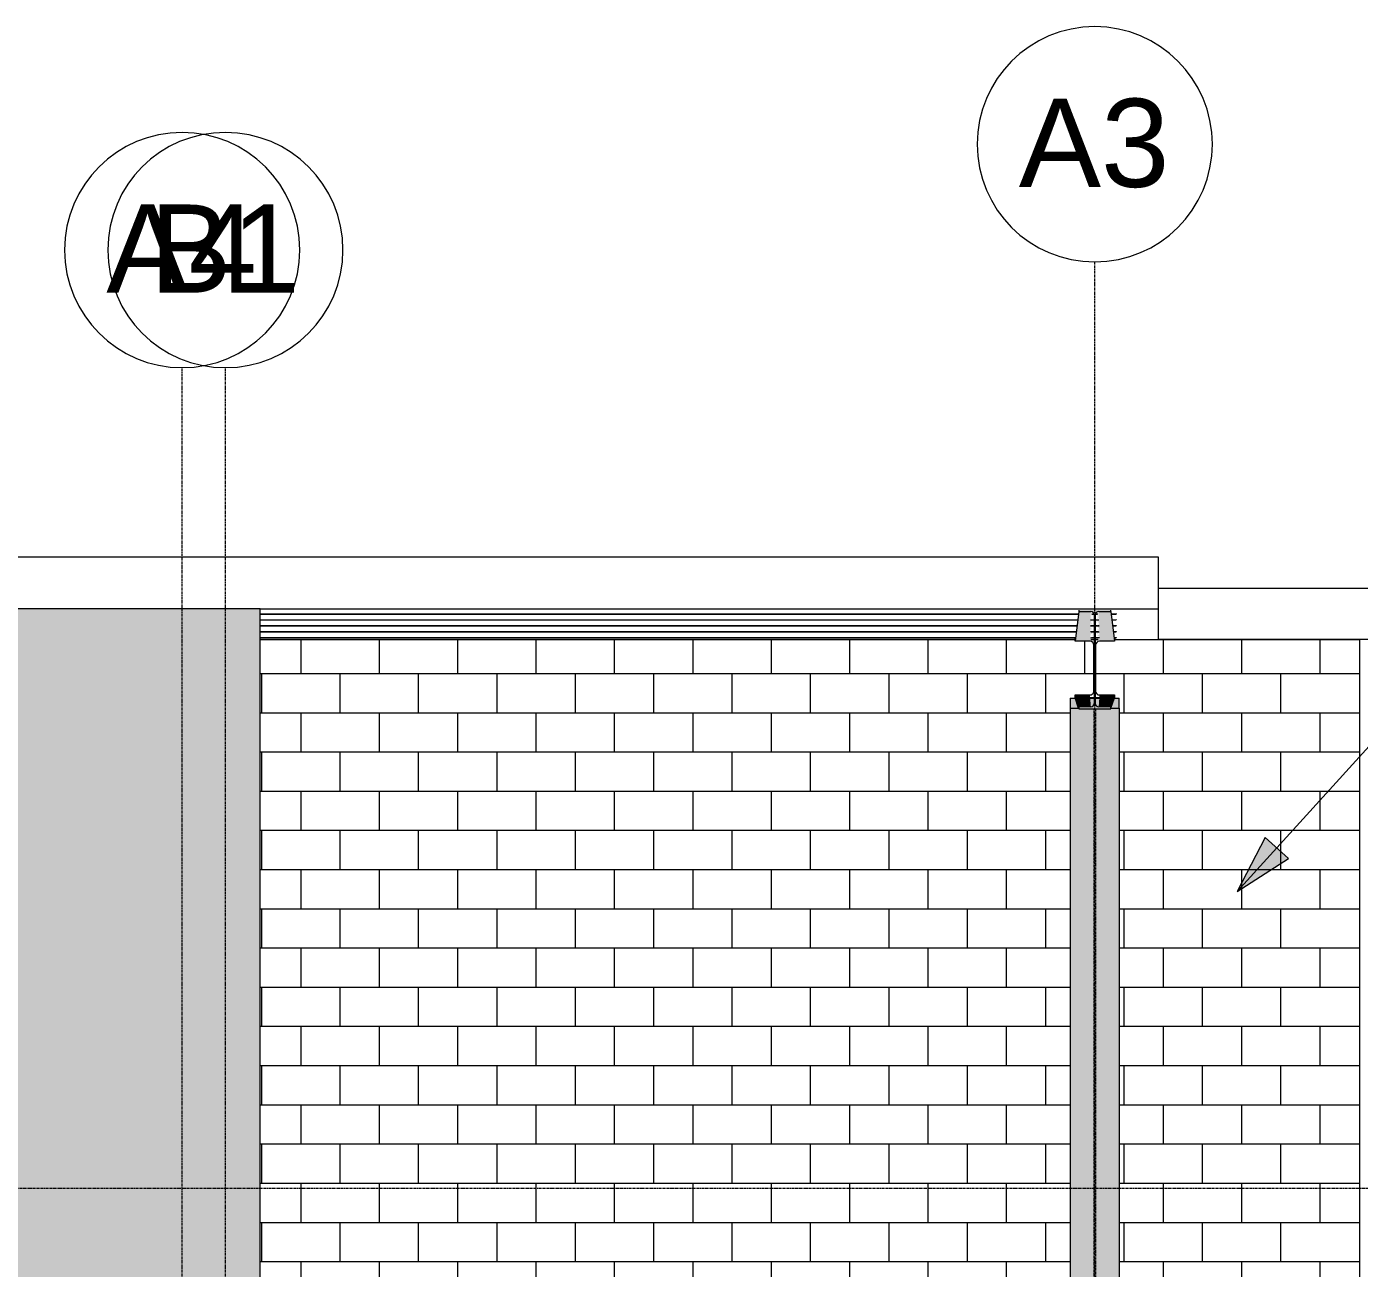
# Model space of a CAD drawing. Header units: inches. Extents: x -4221 to 4009, y -195 to 396.
# Drawn here: x 2753.2 to 3025.2, y 94.6 to 348 of the extents above; entities that cross this region are included whole.
import ezdxf

# ---------------------------------------------------------------- set-up
doc = ezdxf.new("R2010")
doc.units = ezdxf.units.IN
doc.header["$MEASUREMENT"] = 0
doc.linetypes.add('Grid Line 1_2_', pattern=[0.875, 0.5, -0.125, 0.125, -0.125])
doc.linetypes.add('Hidden 1_8_', pattern=[0.1875, 0.125, -0.0625])
for name, color, linetype, lineweight in [('A-FLOR-LEVL-1', 51, 'Grid Line 1_2_', 9), ('A-ROOF', 132, 'Continuous', 13), ('A-WALL', 113, 'Continuous', 13), ('A-WALL-PATT-4', 111, 'Continuous', 9), ('G-ANNO-TEXT', 231, 'Continuous', 9), ('S-BEAM', 12, 'Continuous', 13), ('S-BEAM-3', 12, 'Continuous', 9), ('S-COLS', 52, 'Continuous', 13), ('S-COLS-4', 52, 'Hidden 1_8_', 9), ('S-COLS-5', 52, 'Continuous', 9), ('S-FNDN', 32, 'Continuous', 13), ('S-GRID-1', 1, 'Grid Line 1_2_', 9), ('S-GRID-IDEN', 1, 'Continuous', 9)]:
    doc.layers.add(name, color=color, linetype=linetype, lineweight=lineweight)
doc.styles.add('Arial', font='arial.ttf', dxfattribs={"height": 18})

# ---------------------------------------------------------------- blocks, each defined once
blk = doc.blocks.new('Z-Girder - Z-Girder-1383074-BUILDING ELEVATION - NORTH')
at = {"layer": 'S-BEAM-3'}
h = blk.add_hatch(color=256, dxfattribs=at)
h.paths.add_polyline_path([(3210.79, 228.19), (3211.83, 228.22), (3211.83, 228.23), (3210.79, 228.2)], flags=0)
h.paths.add_polyline_path([(3207.21, 228.19), (3207.29, 228.22), (3207.25, 228.23), (3207.13, 228.19), (3207.15, 228.19)], flags=0)
h.paths.add_polyline_path([(3204.11, 228.19), (3204.11, 228.23), (3037.08, 228.2), (3037.08, 228.19), (3203.43, 228.19)], flags=0)
h.paths.add_polyline_path([(3208.03, 228.19), (3208.25, 228.23), (3207.85, 228.22), (3207.87, 228.19)], flags=0)
h.paths.add_polyline_path([(3206.98, 228.19), (3206.99, 228.23), (3206.96, 228.23), (3206.97, 228.2)], flags=0)
h.paths.add_polyline_path([(3207.69, 228.19), (3207.72, 228.22), (3207.69, 228.23), (3207.61, 228.2), (3207.61, 228.19), (3207.66, 228.19)], flags=0)
h.paths.add_polyline_path([(3207.72, 228.19), (3207.83, 228.22), (3207.73, 228.2)], flags=0)
h = blk.add_hatch(color=256, dxfattribs=at)
h.paths.add_polyline_path([(3206.97, 228.14), (3206.65, 228.18), (3206.96, 228.14)], flags=0)
h.paths.add_polyline_path([(3037.2, 228.14), (3204.11, 228.14), (3204.11, 228.19), (3037.08, 228.19), (3037.08, 228.14)], flags=0)
h.paths.add_polyline_path([(3211.48, 228.14), (3211.83, 228.14), (3211.83, 228.19), (3210.79, 228.19), (3210.8, 228.14)], flags=0)
h.paths.add_polyline_path([(3207.59, 228.14), (3207.75, 228.15), (3207.7, 228.15), (3207.69, 228.19), (3207.59, 228.15), (3207.59, 228.14)], flags=0)
h.paths.add_polyline_path([(3207.32, 228.14), (3207.3, 228.19), (3207.16, 228.15), (3207.21, 228.14), (3207.31, 228.14)], flags=0)
h.paths.add_polyline_path([(3207.83, 228.14), (3208.07, 228.18), (3208.02, 228.19), (3207.78, 228.15), (3207.77, 228.14)], flags=0)
h.paths.add_polyline_path([(3207.06, 228.14), (3207.06, 228.18), (3206.98, 228.19), (3207.05, 228.14)], flags=0)
h.paths.add_polyline_path([(3207.13, 228.14), (3207.13, 228.15), (3207.12, 228.14)], flags=0)
for p, q in [((3037.08, 228.19), (3204.15, 228.19)), ((3037.08, 228.14), (3204.14, 228.14)), ((3206.82, 228.14), (3206.97, 228.14)), ((3206.98, 228.19), (3207.04, 228.19)), ((3207.05, 228.14), (3207.14, 228.14)), ((3207.14, 228.19), (3207.3, 228.19)), ((3207.17, 228.14), (3207.32, 228.14)), ((3207.59, 228.14), (3207.74, 228.14)), ((3207.61, 228.19), (3207.71, 228.19)), ((3207.77, 228.14), (3207.93, 228.14)), ((3207.82, 228.19), (3208.07, 228.19)), ((3210.76, 228.19), (3211.83, 228.19)), ((3210.76, 228.14), (3211.83, 228.14)), ((3211.83, 228.24), (3211.83, 228.19)), ((3211.83, 228.19), (3211.83, 228.14))]:
    blk.add_line(p, q, dxfattribs=at)
blk = doc.blocks.new('Z-Girder - Z-Girder-V14-BUILDING ELEVATION - NORTH')
at = {"layer": 'S-BEAM-3'}
h = blk.add_hatch(color=256, dxfattribs=at)
h.paths.add_polyline_path([(3037.08, 226.93), (3203.94, 226.93), (3203.95, 226.98), (3037.08, 226.98)], flags=0)
h.paths.add_polyline_path([(3211.48, 226.93), (3211.83, 226.93), (3211.83, 226.98), (3210.96, 226.98), (3210.96, 226.93)], flags=0)
h.paths.add_polyline_path([(3208.3, 226.93), (3208.3, 226.98), (3207.58, 226.98), (3207.62, 226.93), (3208.25, 226.93)], flags=0)
h.paths.add_polyline_path([(3207.33, 226.93), (3207.29, 226.98), (3207.05, 226.94), (3207.07, 226.93), (3207.29, 226.93)], flags=0)
h.paths.add_polyline_path([(3206.65, 226.93), (3206.99, 226.93), (3206.9, 226.98), (3206.61, 226.98), (3206.61, 226.93)], flags=0)
h = blk.add_hatch(color=256, dxfattribs=at)
h.paths.add_polyline_path([(3203.95, 226.98), (3203.95, 227.02), (3203.43, 226.98)], flags=0)
h.paths.add_polyline_path([(3207.33, 226.98), (3207.32, 227.02), (3207.32, 226.98)], flags=0)
for p, q in [((3037.08, 226.98), (3203.95, 226.98)), ((3037.08, 226.93), (3203.94, 226.93)), ((3206.61, 226.98), (3206.93, 226.98)), ((3206.61, 226.93), (3206.99, 226.93)), ((3207, 226.98), (3207.34, 226.98)), ((3207.05, 226.93), (3207.34, 226.93)), ((3207.57, 226.98), (3207.9, 226.98)), ((3207.57, 226.93), (3208.3, 226.93)), ((3208, 226.98), (3208.3, 226.98)), ((3210.96, 226.98), (3211.83, 226.98)), ((3210.96, 226.93), (3211.83, 226.93)), ((3211.83, 227.01), (3211.83, 226.98)), ((3211.83, 226.98), (3211.83, 226.93))]:
    blk.add_line(p, q, dxfattribs=at)
blk = doc.blocks.new('Z-Girder - Z-Girder-V15-BUILDING ELEVATION - NORTH')
at = {"layer": 'S-BEAM-3'}
h = blk.add_hatch(color=256, dxfattribs=at)
h.paths.add_polyline_path([(3037.08, 225.72), (3203.78, 225.72), (3203.79, 225.77), (3037.08, 225.77)], flags=0)
h.paths.add_polyline_path([(3211.48, 225.72), (3211.83, 225.72), (3211.83, 225.77), (3211.12, 225.77), (3211.12, 225.72)], flags=0)
h.paths.add_polyline_path([(3208.33, 225.72), (3208.33, 225.77), (3208.01, 225.76), (3208.01, 225.72), (3208.25, 225.72)], flags=0)
h.paths.add_polyline_path([(3207.62, 225.72), (3207.82, 225.74), (3207.82, 225.77), (3207.59, 225.77), (3207.59, 225.72)], flags=0)
h.paths.add_polyline_path([(3207.9, 225.72), (3207.89, 225.77), (3207.83, 225.72)], flags=0)
h.paths.add_polyline_path([(3207.32, 225.72), (3207.29, 225.77), (3207.05, 225.77), (3207.15, 225.72), (3207.29, 225.72)], flags=0)
h.paths.add_polyline_path([(3207.08, 225.72), (3207.02, 225.77), (3206.57, 225.77), (3206.58, 225.72), (3207.05, 225.72)], flags=0)
h = blk.add_hatch(color=256, dxfattribs=at)
h.paths.add_polyline_path([(3207.02, 225.79), (3207.05, 225.77), (3207.02, 225.8)], flags=0)
h.paths.add_polyline_path([(3207.04, 225.77), (3206.99, 225.81), (3207.02, 225.77)], flags=0)
h.paths.add_polyline_path([(3203.79, 225.77), (3203.79, 225.81), (3203.43, 225.77)], flags=0)
h.paths.add_polyline_path([(3208.33, 225.77), (3208.33, 225.8), (3208.25, 225.77)], flags=0)
for p, q in [((3037.08, 225.77), (3203.79, 225.77)), ((3206.57, 225.77), (3207.04, 225.77)), ((3207.05, 225.77), (3207.34, 225.77)), ((3207.57, 225.77), (3207.84, 225.77)), ((3207.89, 225.77), (3207.95, 225.77)), ((3207.98, 225.77), (3208.02, 225.77)), ((3208.05, 225.77), (3208.33, 225.77)), ((3211.12, 225.77), (3211.83, 225.77)), ((3211.83, 225.8), (3211.83, 225.77)), ((3211.83, 225.77), (3211.83, 225.72)), ((3037.08, 225.72), (3203.78, 225.72)), ((3206.57, 225.72), (3207.05, 225.72)), ((3207.11, 225.72), (3207.34, 225.72)), ((3207.57, 225.72), (3207.8, 225.72)), ((3207.83, 225.72), (3207.9, 225.72)), ((3207.95, 225.72), (3208.33, 225.72)), ((3211.12, 225.72), (3211.83, 225.72))]:
    blk.add_line(p, q, dxfattribs=at)
blk = doc.blocks.new('Z-Girder - Z-Girder-V16-BUILDING ELEVATION - NORTH')
at = {"layer": 'S-BEAM-3'}
h = blk.add_hatch(color=256, dxfattribs=at)
h.paths.add_polyline_path([(3178.3, 224.51), (3203.62, 224.51), (3203.63, 224.56), (3037.08, 224.56), (3037.08, 224.51), (3173.08, 224.51)], flags=0)
h.paths.add_polyline_path([(3211.48, 224.51), (3211.83, 224.51), (3211.83, 224.56), (3211.28, 224.56), (3211.29, 224.51)], flags=0)
h.paths.add_polyline_path([(3207.62, 224.51), (3208.17, 224.51), (3208.17, 224.56), (3207.6, 224.56), (3207.6, 224.51)], flags=0)
h.paths.add_polyline_path([(3207.31, 224.51), (3207.29, 224.56), (3206.7, 224.52), (3206.72, 224.51), (3207.29, 224.51)], flags=0)
blk.add_hatch(color=256, dxfattribs=at).paths.add_polyline_path([(3203.63, 224.56), (3203.63, 224.6), (3203.43, 224.56)], flags=0)
for p, q in [((3037.08, 224.56), (3203.63, 224.56)), ((3037.08, 224.51), (3203.62, 224.51)), ((3206.55, 224.56), (3207.34, 224.56)), ((3206.71, 224.51), (3207.34, 224.51)), ((3207.57, 224.56), (3208.2, 224.56)), ((3207.57, 224.51), (3208.08, 224.51)), ((3208.17, 224.51), (3208.37, 224.51)), ((3211.28, 224.56), (3211.83, 224.56)), ((3211.29, 224.51), (3211.83, 224.51)), ((3211.83, 224.59), (3211.83, 224.56)), ((3211.83, 224.56), (3211.83, 224.51))]:
    blk.add_line(p, q, dxfattribs=at)
blk = doc.blocks.new('Z-Girder - Z-Girder-V17-BUILDING ELEVATION - NORTH')
at = {"layer": 'S-BEAM-3'}
h = blk.add_hatch(color=256, dxfattribs=at)
h.paths.add_polyline_path([(3037.08, 223.3), (3203.46, 223.3), (3203.43, 223.35), (3037.08, 223.35)], flags=0)
h.paths.add_polyline_path([(3211.48, 223.3), (3211.83, 223.3), (3211.83, 223.35), (3211.44, 223.35), (3211.45, 223.3)], flags=0)
h.paths.add_polyline_path([(3207.62, 223.3), (3208.19, 223.33), (3208.19, 223.35), (3207.61, 223.35), (3207.61, 223.3)], flags=0)
h.paths.add_polyline_path([(3207.3, 223.3), (3207.29, 223.35), (3206.56, 223.31), (3206.71, 223.3), (3207.29, 223.3)], flags=0)
h.paths.add_polyline_path([(3208.4, 223.33), (3208.4, 223.35), (3208.28, 223.35)], flags=0)
blk.add_hatch(color=256, dxfattribs=at).paths.add_polyline_path([(3203.46, 223.35), (3203.43, 223.39), (3203.43, 223.35)], flags=0)
for p, q in [((3037.08, 223.35), (3203.46, 223.35)), ((3037.08, 223.3), (3203.46, 223.3)), ((3206.6, 223.3), (3207.29, 223.3)), ((3206.79, 223.35), (3207.29, 223.35)), ((3207.62, 223.35), (3208.23, 223.35)), ((3207.62, 223.3), (3208.17, 223.3)), ((3208.28, 223.35), (3208.4, 223.35)), ((3211.44, 223.35), (3211.83, 223.35)), ((3211.45, 223.3), (3211.83, 223.3)), ((3211.83, 223.38), (3211.83, 223.35)), ((3211.83, 223.35), (3211.83, 223.3))]:
    blk.add_line(p, q, dxfattribs=at)
blk = doc.blocks.new('W-Wide Flange-Column - W10X49-1366688-BUILDING ELEVATION - NORTH')
at = {"layer": 'S-COLS-4'}
for p, q in [((3207.3, 42), (3207.3, 208.82)), ((3207.61, 208.82), (3207.61, 42))]:
    blk.add_line(p, q, dxfattribs=at)
blk = doc.blocks.new('W-Wide Flange-Column - W10X49-1366581-BUILDING ELEVATION - NORTH')
at = {"layer": 'S-COLS-4'}
for p, q in [((3207.3, 210.94), (3207.3, 209.66)), ((3207.61, 209.66), (3207.61, 210.94))]:
    blk.add_line(p, q, dxfattribs=at)
blk = doc.blocks.new('Grid - Grid Head - Circle-50561-BUILDING ELEVATION - NORTH')
at = {"layer": 'S-GRID-IDEN'}
for start, end in [(0, 180), (180, 360)]:
    blk.add_arc((2877.2, 324), 24, start, end, dxfattribs=at)

msp = doc.modelspace()

# ---------------------------------------------------------------- hatches: boundary and pattern name
at = {"layer": 'A-WALL-PATT-4'}
h = msp.add_hatch(dxfattribs=at)
h.set_pattern_fill('FP_18', color=256, style=0, pattern_type=2)
h.set_pattern_definition([(90, (2806.369, 0), (-16, 1e-15), [16, 0, 0, 0]), (90, (2800.369, 0), (-16, 1e-15), [16, 0, 0, 0]), (90, (2801.369, 0), (-16, 1e-15), [2.143, -13.857]), (90, (2795.369, 0), (-16, 1e-15), [16, 0, 0, 0]), (90, (2801.369, 3.214), (-16, 1e-15), [2.143, -13.857]), (90, (2801.369, 6.429), (-16, 1e-15), [2.143, -13.857]), (90, (2801.369, 9.643), (-16, 1e-15), [2.143, -13.857]), (90, (2801.369, 12.857), (-16, 1e-15), [2.143, -13.857]), (90, (2805.369, 0), (-16, 1e-15), [2.143, -13.857]), (90, (2805.369, 3.214), (-16, 1e-15), [2.143, -13.857]), (90, (2805.369, 6.429), (-16, 1e-15), [2.143, -13.857]), (90, (2805.369, 9.643), (-16, 1e-15), [2.143, -13.857]), (90, (2805.369, 12.857), (-16, 1e-15), [2.143, -13.857])])
h.paths.add_polyline_path([(1349.18, 0), (1607.37, 0), (1607.37, 84), (1647.37, 84), (1647.37, 0), (2753.18, 0), (2753.21, 15), (2753.93, 15), (2753.93, 15.19), (2789.18, 41.63), (2789.21, 42), (2789.74, 42.04), (2789.93, 42.16), (2789.93, 42), (2800.81, 42), (2800.81, 229.22), (1349.18, 229.22), (1349.18, 70.16)], flags=0)
h.paths.add_polyline_path([(2754.68, 0), (2766.35, 0), (2789.18, 17.12), (2789.18, 39.75), (2754.68, 13.88), (2754.68, 2.59)], flags=0)
h.paths.add_polyline_path([(2768.85, 0), (2789.18, 0), (2789.18, 15.25), (2770.73, 1.41)], flags=0)
h.paths.add_polyline_path([(2790.68, 0), (2800.81, 0), (2800.81, 16), (2790.68, 16), (2790.68, 6.16)], flags=0)
h.paths.add_polyline_path([(2790.76, 17.5), (2800.81, 17.5), (2800.81, 40.5), (2790.68, 40.5), (2790.68, 17.5)], flags=0)
h = msp.add_hatch(dxfattribs=at)
h.set_pattern_fill('FP_21', color=256, style=0, pattern_type=2)
h.set_pattern_definition([(0, (3025.181, 0), (0, 8), []), (90, (3025.181, 0), (-8, 8), [8, -8])])
h.paths.add_polyline_path([(2800.81, 0), (2825.43, 0), (2825.43, 16), (2800.81, 16), (2800.81, 6.16)], flags=0)
h.paths.add_polyline_path([(2897.93, 0), (2897.93, 16), (2863.18, 16), (2863.18, 0), (2884.55, 0)], flags=0)
h.paths.add_polyline_path([(2899.43, 0), (2934.18, 0), (2934.18, 16), (2899.43, 16), (2899.43, 6.16)], flags=0)
h.paths.add_polyline_path([(3025.18, 0), (3025.14, 13.28), (2976.93, 39.98), (2976.95, 17.18), (3007.97, 0), (3020.42, 0)], flags=0)
h.paths.add_polyline_path([(3004.88, 0), (2976.93, 15.48), (2976.93, 0), (2989.07, 0)], flags=0)
h.paths.add_polyline_path([(2826.93, 0), (2861.68, 0), (2861.68, 16), (2826.93, 16), (2826.93, 6.16)], flags=0)
h.paths.add_polyline_path([(2935.68, 0), (2966.18, 0), (2966.18, 16), (2935.68, 16), (2935.68, 6.16)], flags=0)
h.paths.add_polyline_path([(2971.8, 222.78), (2971.79, 222.71), (2971.65, 222.66), (2971.65, 222.71), (2971.8, 222.77)], flags=0)
h.paths.add_polyline_path([(2971.64, 222.8), (2971.59, 222.8), (2971.64, 222.8)], flags=0)
h.paths.add_polyline_path([(3025.18, 14.97), (3025.18, 222.86), (2975.21, 222.86), (2975.21, 222.57), (2972.15, 222.59), (2972.15, 222.61), (2971.98, 222.62), (2972.14, 222.66), (2971.96, 222.72), (2971.98, 222.77), (2972.14, 222.77), (2972.14, 222.85), (2971.9, 222.82), (2971.81, 222.83), (2971.64, 222.75), (2971.65, 222.8), (2971.79, 222.86), (2971.34, 222.86), (2971.35, 221.77), (2971.35, 210.94), (2972.1, 210.94), (2972.15, 211.62), (2975.21, 211.62), (2975.21, 210.94), (2976.18, 210.94), (2976.18, 42.11), (2976.38, 42), (2976.93, 41.99), (2976.95, 41.68), (3009.97, 23.39)], flags=0)
h.paths.add_polyline_path([(2899.43, 17.5), (2934.18, 17.5), (2934.18, 40.5), (2899.43, 40.5), (2899.43, 38.16)], flags=0)
h.paths.add_polyline_path([(2897.93, 17.5), (2897.93, 40.5), (2863.18, 40.5), (2863.18, 17.5), (2884.55, 17.5)], flags=0)
h.paths.add_polyline_path([(2800.93, 17.5), (2825.43, 17.5), (2825.43, 40.5), (2800.81, 40.5), (2800.81, 40.39), (2802.04, 40.35), (2802.17, 40.28), (2802.27, 40.1), (2802.27, 39.9), (2802.1, 39.68), (2801.89, 39.61), (2801.39, 39.64), (2801.3, 39.61), (2800.81, 39.61), (2800.81, 17.5)], flags=0)
h.paths.add_polyline_path([(2826.93, 17.5), (2861.68, 17.5), (2861.68, 40.5), (2826.93, 40.5), (2826.93, 22.16)], flags=0)
h.paths.add_polyline_path([(2935.68, 17.5), (2966.18, 17.5), (2966.18, 40.5), (2935.68, 40.5), (2935.68, 22.16)], flags=0)
h.paths.add_polyline_path([(2801.48, 39.68), (2801.44, 39.72), (2801.47, 39.68)], flags=0)
h.paths.add_polyline_path([(2970.69, 222.75), (2970.7, 222.8), (2970.75, 222.68)], flags=0)
h.paths.add_polyline_path([(2800.81, 42), (2966.18, 42), (2966.18, 210.94), (2967.19, 210.94), (2967.16, 211.04), (2967.16, 211.62), (2970.21, 211.62), (2970.26, 210.94), (2971.04, 210.94), (2971.01, 214.15), (2971.01, 222.86), (2970.57, 222.85), (2970.58, 222.8), (2970.38, 222.86), (2970.43, 222.83), (2970.46, 222.78), (2970.42, 222.76), (2970.45, 222.66), (2970.38, 222.64), (2970.38, 222.6), (2970.38, 222.54), (2970.21, 222.57), (2967.16, 222.57), (2967.12, 222.86), (2800.81, 222.86), (2800.81, 42.16)], flags=0)
h.paths.add_polyline_path([(2971.51, 222.3), (2971.59, 222.43), (2971.59, 222.39)], flags=0)
h.paths.add_polyline_path([(2970.7, 222.45), (2970.69, 222.4), (2970.69, 222.45)], flags=0)
h.paths.add_polyline_path([(2971.75, 222.46), (2971.9, 222.54), (2971.9, 222.52), (2971.79, 222.48)], flags=0)
h.paths.add_polyline_path([(2971.59, 222.51), (2971.66, 222.6), (2971.62, 222.52)], flags=0)
h.paths.add_polyline_path([(2971.94, 222.54), (2972, 222.59), (2971.98, 222.54)], flags=0)
h.paths.add_polyline_path([(2971.79, 222.68), (2971.82, 222.74), (2971.82, 222.69), (2971.8, 222.68)], flags=0)
at = {"layer": 'G-ANNO-TEXT'}
msp.add_hatch(color=256, dxfattribs=at).paths.add_polyline_path([(3000.26, 171.5), (3010.71, 178.23), (3005.94, 182.55)], flags=0)
at = {"layer": 'S-BEAM'}
for points in [[(2970.21, 222.57), (2970.38, 228.65), (2967.94, 228.65), (2967.16, 222.57), (2968.16, 222.57)], [(2974.43, 208.82), (2974.43, 209.2), (2971.8, 209.22), (2971.64, 209.29), (2971.5, 209.4), (2971.39, 209.54), (2971.32, 209.7), (2971.3, 210.15), (2971.32, 228.15), (2971.39, 228.31), (2971.5, 228.45), (2971.64, 228.56), (2971.8, 228.63), (2971.98, 228.65), (2974.43, 228.65), (2974.43, 228.96), (2967.94, 228.96), (2967.94, 228.65), (2970.56, 228.63), (2970.78, 228.52), (2970.87, 228.45), (2970.97, 228.31), (2971.04, 228.15), (2971.07, 227.97), (2971.04, 209.7), (2970.97, 209.54), (2970.87, 209.4), (2970.72, 209.29), (2970.56, 209.22), (2970.38, 209.2), (2967.94, 209.2), (2967.94, 208.82), (2973.39, 208.82)], [(2975.21, 222.57), (2974.43, 228.65), (2971.98, 228.63), (2972.15, 222.57), (2973.39, 222.57)], [(2975.21, 222.57), (2975.17, 223.39), (2974.43, 228.65), (2975.18, 222.8)], [(2967.16, 222.57), (2967.83, 228.14), (2967.16, 223.08)], [(2971.3, 209.88), (2971.35, 214.15), (2971.31, 226.15), (2971.3, 224.15), (2971.3, 210.15)], [(2971.07, 209.88), (2971.03, 224.15), (2971.01, 221.77), (2971.01, 212.38), (2971.06, 210.15)], [(2967.94, 208.82), (2967.94, 209.2), (2967.16, 211.62), (2967.17, 211.01), (2967.89, 208.96), (2967.94, 208.96), (2967.94, 208.82)], [(2970.38, 209.2), (2970.21, 211.62), (2967.16, 211.62), (2967.94, 209.2), (2968.16, 209.2)], [(2974.43, 209.2), (2975.21, 211.62), (2972.15, 211.62), (2971.98, 209.2), (2973.39, 209.2)], [(2974.43, 208.82), (2974.43, 208.82), (2974.43, 208.96), (2974.47, 208.96), (2975.21, 211.04), (2975.19, 211.58), (2974.43, 209.2)]]:
    msp.add_hatch(color=256, dxfattribs=at).paths.add_polyline_path(points, flags=0)
h = msp.add_hatch(color=256, dxfattribs=at)
h.paths.add_polyline_path([(2970.7, 222.45), (2970.63, 222.45), (2970.78, 222.34)], flags=0)
h.paths.add_polyline_path([(2970.85, 222.32), (2970.77, 222.45), (2970.7, 222.45), (2970.78, 222.39)], flags=0)
h.paths.add_polyline_path([(2970.7, 222.45), (2970.66, 222.52), (2970.52, 222.58), (2970.7, 222.45)], flags=0)
h.paths.add_polyline_path([(2970.21, 222.61), (2970.38, 222.64), (2970.22, 222.66)], flags=0)
h.paths.add_polyline_path([(2970.42, 222.54), (2970.38, 222.6), (2970.21, 222.6), (2970.21, 222.57), (2970.38, 222.54)], flags=0)
h.paths.add_polyline_path([(2970.46, 222.86), (2970.38, 222.92), (2970.22, 222.92), (2970.22, 222.9), (2970.4, 222.87)], flags=0)
h.paths.add_polyline_path([(2970.69, 222.75), (2970.56, 222.85), (2970.47, 222.86), (2970.67, 222.76)], flags=0)
h.paths.add_polyline_path([(2970.85, 222.57), (2970.8, 222.68), (2970.84, 222.58)], flags=0)
h.paths.add_polyline_path([(2970.22, 222.66), (2970.47, 222.7), (2970.46, 222.78), (2970.46, 222.8), (2970.38, 222.85), (2970.22, 222.9), (2970.22, 222.66)], flags=0)
h.paths.add_polyline_path([(2970.84, 222.68), (2970.78, 222.79), (2970.78, 222.74)], flags=0)
h.paths.add_polyline_path([(2970.23, 223.04), (2970.38, 223.06), (2970.23, 223.09)], flags=0)
h.paths.add_polyline_path([(2970.47, 222.94), (2970.38, 223), (2970.23, 223.04), (2970.22, 222.95), (2970.38, 222.95)], flags=0)
h.paths.add_polyline_path([(2970.69, 222.87), (2970.59, 223), (2970.49, 222.99), (2970.47, 222.94)], flags=0)
h.paths.add_polyline_path([(2970.41, 223.09), (2970.23, 223.14), (2970.23, 223.09), (2970.38, 223.09)], flags=0)
h.paths.add_polyline_path([(2970.59, 223), (2970.56, 223.06), (2970.47, 223.03), (2970.58, 223.01)], flags=0)
h.paths.add_polyline_path([(2970.47, 223.15), (2970.39, 223.2), (2970.23, 223.18), (2970.43, 223.15)], flags=0)
h.paths.add_polyline_path([(2970.56, 223.16), (2970.47, 223.15), (2970.58, 223.14)], flags=0)
h.paths.add_polyline_path([(2970.75, 223.04), (2970.75, 223.09), (2970.38, 223.29), (2970.23, 223.33), (2970.23, 223.23), (2970.43, 223.22), (2970.71, 223.07)], flags=0)
h.paths.add_polyline_path([(2970.72, 223.17), (2970.68, 223.25), (2970.57, 223.29)], flags=0)
h.paths.add_polyline_path([(2970.78, 223.07), (2970.72, 223.17), (2970.72, 223.12), (2970.78, 223.08)], flags=0)
h.paths.add_polyline_path([(2970.44, 223.31), (2970.4, 223.36), (2970.4, 223.32)], flags=0)
h.paths.add_polyline_path([(2970.56, 223.32), (2970.24, 223.47), (2970.24, 223.37), (2970.41, 223.36)], flags=0)
h.paths.add_polyline_path([(2970.25, 223.85), (2970.25, 223.8), (2970.38, 223.82)], flags=0)
h.paths.add_polyline_path([(2970.39, 223.91), (2970.25, 223.85), (2970.25, 223.85), (2970.46, 223.86), (2970.42, 223.89)], flags=0)
h.paths.add_polyline_path([(2970.58, 223.86), (2970.42, 223.93), (2970.44, 223.9), (2970.51, 223.88)], flags=0)
h.paths.add_polyline_path([(2970.66, 223.77), (2970.58, 223.86), (2970.47, 223.85), (2970.66, 223.78)], flags=0)
h.paths.add_polyline_path([(2970.79, 223.65), (2970.66, 223.77), (2970.61, 223.76), (2970.78, 223.66)], flags=0)
h.paths.add_polyline_path([(2970.77, 223.61), (2970.66, 223.64), (2970.78, 223.6)], flags=0)
h.paths.add_polyline_path([(2970.92, 223.41), (2970.92, 223.46), (2970.78, 223.61)], flags=0)
h.paths.add_polyline_path([(2970.43, 223.52), (2970.39, 223.58), (2970.24, 223.56), (2970.24, 223.52), (2970.38, 223.52)], flags=0)
h.paths.add_polyline_path([(2970.43, 223.52), (2970.55, 223.52), (2970.54, 223.53)], flags=0)
h.paths.add_polyline_path([(2970.84, 223.65), (2970.74, 223.78), (2970.66, 223.77), (2970.78, 223.69)], flags=0)
h.paths.add_polyline_path([(2970.43, 223.68), (2970.4, 223.73), (2970.25, 223.71), (2970.4, 223.68)], flags=0)
h.paths.add_polyline_path([(2970.43, 223.8), (2970.43, 223.76), (2970.46, 223.79), (2970.43, 223.8)], flags=0)
h.paths.add_polyline_path([(2970.65, 223.7), (2970.55, 223.77), (2970.61, 223.72)], flags=0)
h.paths.add_polyline_path([(2970.63, 223.88), (2970.25, 224.04), (2970.25, 223.95), (2970.55, 223.91), (2970.57, 223.9)], flags=0)
h.paths.add_polyline_path([(2970.75, 223.9), (2970.69, 223.98), (2970.55, 224.02)], flags=0)
h.paths.add_polyline_path([(2970.95, 223.95), (2970.92, 224.05), (2970.81, 224.14)], flags=0)
h.paths.add_polyline_path([(2970.42, 224.38), (2970.43, 224.44), (2970.27, 224.47), (2970.26, 224.42)], flags=0)
h.paths.add_polyline_path([(2970.82, 224.08), (2970.78, 224.15), (2970.33, 224.38), (2970.26, 224.37), (2970.26, 224.18), (2970.51, 224.15), (2970.62, 224.15), (2970.63, 224.18), (2970.81, 224.08)], flags=0)
h.paths.add_polyline_path([(2970.91, 224.24), (2970.87, 224.33), (2970.78, 224.41)], flags=0)
h.paths.add_polyline_path([(2970.7, 224.24), (2970.58, 224.32), (2970.58, 224.28)], flags=0)
h.paths.add_polyline_path([(2970.74, 224.31), (2970.74, 224.37), (2970.58, 224.43)], flags=0)
h.paths.add_polyline_path([(2970.27, 224.47), (2970.44, 224.47), (2970.43, 224.52), (2970.27, 224.52), (2970.27, 224.52)], flags=0)
h.paths.add_polyline_path([(2970.81, 224.6), (2970.78, 224.67), (2970.78, 224.63)], flags=0)
h.paths.add_polyline_path([(2970.44, 224.61), (2970.45, 224.65), (2970.27, 224.71), (2970.27, 224.61), (2970.38, 224.61)], flags=0)
h.paths.add_polyline_path([(2970.62, 224.91), (2970.44, 225.05), (2970.28, 225.04), (2970.28, 224.94), (2970.5, 224.94)], flags=0)
h.paths.add_polyline_path([(2970.8, 224.75), (2970.75, 224.84), (2970.78, 224.77)], flags=0)
h.paths.add_polyline_path([(2970.44, 224.81), (2970.28, 224.85), (2970.28, 224.8), (2970.43, 224.81)], flags=0)
h.paths.add_polyline_path([(2970.89, 224.86), (2970.86, 224.95), (2970.81, 224.95), (2970.86, 224.9)], flags=0)
h.paths.add_polyline_path([(2970.64, 224.94), (2970.61, 225), (2970.45, 225.04)], flags=0)
h.paths.add_polyline_path([(2970.86, 224.95), (2970.78, 225.07), (2970.78, 225.03)], flags=0)
h.paths.add_polyline_path([(2970.7, 225.1), (2970.58, 225.23), (2970.56, 225.24), (2970.46, 225.24), (2970.42, 225.29), (2970.29, 225.28), (2970.29, 225.18), (2970.54, 225.16), (2970.69, 225.11)], flags=0)
h.paths.add_polyline_path([(2970.82, 225.11), (2970.73, 225.23), (2970.67, 225.23), (2970.78, 225.14)], flags=0)
h.paths.add_polyline_path([(2970.73, 225.23), (2970.6, 225.34), (2970.61, 225.29), (2970.66, 225.26)], flags=0)
h.paths.add_polyline_path([(2970.79, 225.28), (2970.66, 225.37), (2970.66, 225.35), (2970.78, 225.29)], flags=0)
h.paths.add_polyline_path([(2970.51, 225.3), (2970.42, 225.34), (2970.29, 225.32)], flags=0)
h.paths.add_polyline_path([(2970.3, 225.56), (2970.3, 225.52), (2970.36, 225.55), (2970.3, 225.56)], flags=0)
h.paths.add_polyline_path([(2970.54, 225.55), (2970.41, 225.62), (2970.3, 225.61), (2970.3, 225.56), (2970.38, 225.56)], flags=0)
h.paths.add_polyline_path([(2970.66, 225.45), (2970.54, 225.55), (2970.48, 225.52), (2970.54, 225.49)], flags=0)
h.paths.add_polyline_path([(2970.82, 225.3), (2970.83, 225.34), (2970.78, 225.34)], flags=0)
h.paths.add_polyline_path([(2970.75, 225.6), (2970.75, 225.65), (2970.59, 225.72), (2970.59, 225.67), (2970.75, 225.6)], flags=0)
h.paths.add_polyline_path([(2970.92, 225.4), (2970.89, 225.49), (2970.78, 225.57)], flags=0)
h.paths.add_polyline_path([(2970.85, 225.4), (2970.78, 225.5), (2970.78, 225.47)], flags=0)
h.paths.add_polyline_path([(2970.46, 225.42), (2970.29, 225.47), (2970.29, 225.42), (2970.38, 225.42)], flags=0)
h.paths.add_polyline_path([(2970.75, 225.79), (2970.75, 225.84), (2970.58, 225.91), (2970.59, 225.86)], flags=0)
h.paths.add_polyline_path([(2970.92, 225.59), (2970.89, 225.68), (2970.78, 225.76)], flags=0)
h.paths.add_polyline_path([(2970.55, 225.62), (2970.52, 225.66), (2970.3, 225.71), (2970.3, 225.66), (2970.52, 225.62)], flags=0)
h.paths.add_polyline_path([(2970.55, 225.77), (2970.55, 225.81), (2970.44, 225.86), (2970.3, 225.85), (2970.3, 225.8), (2970.55, 225.77)], flags=0)
h.paths.add_polyline_path([(2970.75, 225.99), (2970.75, 226.03), (2970.58, 226.11), (2970.59, 226.05)], flags=0)
h.paths.add_polyline_path([(2970.92, 225.78), (2970.89, 225.87), (2970.78, 225.96)], flags=0)
h.paths.add_polyline_path([(2970.56, 225.96), (2970.56, 226), (2970.45, 226.05), (2970.31, 226.04)], flags=0)
h.paths.add_polyline_path([(2970.47, 226.44), (2970.43, 226.48), (2970.32, 226.47)], flags=0)
h.paths.add_polyline_path([(2970.6, 226.24), (2970.76, 226.22), (2970.68, 226.31), (2970.32, 226.42), (2970.32, 226.32), (2970.44, 226.29), (2970.57, 226.25)], flags=0)
h.paths.add_polyline_path([(2970.49, 226.25), (2970.32, 226.25), (2970.31, 226.23), (2970.56, 226.19), (2970.49, 226.24)], flags=0)
h.paths.add_polyline_path([(2970.71, 226.13), (2970.57, 226.24), (2970.57, 226.2), (2970.67, 226.15)], flags=0)
h.paths.add_polyline_path([(2970.75, 226.62), (2970.69, 226.62), (2970.78, 226.58)], flags=0)
h.paths.add_polyline_path([(2970.55, 226.73), (2970.5, 226.78), (2970.33, 226.78), (2970.33, 226.75), (2970.53, 226.73)], flags=0)
h.paths.add_polyline_path([(2970.75, 226.62), (2970.58, 226.73), (2970.55, 226.73)], flags=0)
h.paths.add_polyline_path([(2970.92, 226.43), (2970.87, 226.54), (2970.78, 226.59)], flags=0)
h.paths.add_polyline_path([(2970.32, 226.51), (2970.38, 226.55), (2970.32, 226.56)], flags=0)
h.paths.add_polyline_path([(2970.52, 226.61), (2970.33, 226.66), (2970.33, 226.61), (2970.38, 226.61)], flags=0)
h.paths.add_polyline_path([(2970.64, 226.52), (2970.52, 226.61), (2970.52, 226.56)], flags=0)
h.paths.add_polyline_path([(2970.33, 226.7), (2970.38, 226.74), (2970.33, 226.75)], flags=0)
h.paths.add_polyline_path([(2970.54, 226.64), (2970.33, 226.7), (2970.33, 226.66), (2970.38, 226.65)], flags=0)
h.paths.add_polyline_path([(2970.8, 226.86), (2970.78, 226.94), (2970.66, 227.03), (2970.63, 226.99), (2970.78, 226.89)], flags=0)
h.paths.add_polyline_path([(2970.56, 227.05), (2970.5, 227.1), (2970.34, 227.1), (2970.34, 227.08), (2970.5, 227.06)], flags=0)
h.paths.add_polyline_path([(2970.87, 227.21), (2970.88, 227.24), (2970.78, 227.36), (2970.71, 227.36), (2970.78, 227.3)], flags=0)
h.paths.add_polyline_path([(2970.51, 227.22), (2970.34, 227.28), (2970.38, 227.23)], flags=0)
h.paths.add_polyline_path([(2970.58, 227.26), (2970.49, 227.33), (2970.35, 227.32), (2970.38, 227.27)], flags=0)
h.paths.add_polyline_path([(2970.35, 227.47), (2970.38, 227.42), (2970.38, 227.46), (2970.35, 227.46)], flags=0)
h.paths.add_polyline_path([(2970.35, 227.51), (2970.38, 227.47), (2970.38, 227.5), (2970.35, 227.51)], flags=0)
h.paths.add_polyline_path([(2970.8, 227.36), (2970.67, 227.49), (2970.35, 227.61), (2970.38, 227.51), (2970.63, 227.46), (2970.78, 227.37)], flags=0)
h.paths.add_polyline_path([(2970.59, 227.71), (2970.55, 227.76), (2970.36, 227.76), (2970.36, 227.75), (2970.6, 227.7)], flags=0)
h.paths.add_polyline_path([(2970.79, 227.57), (2970.77, 227.63), (2970.69, 227.71), (2970.61, 227.7), (2970.78, 227.58)], flags=0)
h.paths.add_polyline_path([(2970.57, 227.87), (2970.5, 227.92), (2970.44, 227.88)], flags=0)
h.paths.add_polyline_path([(2970.64, 227.88), (2970.57, 227.87), (2970.66, 227.86)], flags=0)
h.paths.add_polyline_path([(2970.97, 227.61), (2970.78, 227.89), (2970.66, 227.91), (2970.66, 227.87), (2970.86, 227.73)], flags=0)
h.paths.add_polyline_path([(2970.55, 227.8), (2970.51, 227.85), (2970.36, 227.85), (2970.38, 227.8)], flags=0)
h.paths.add_polyline_path([(2970.77, 227.7), (2970.64, 227.79), (2970.66, 227.75)], flags=0)
h.paths.add_polyline_path([(2970.56, 227.99), (2970.52, 228.05), (2970.36, 228.04), (2970.38, 227.99)], flags=0)
h.paths.add_polyline_path([(2970.77, 228.24), (2970.69, 228.24), (2970.77, 228.23)], flags=0)
h.paths.add_polyline_path([(2970.94, 228.07), (2970.84, 228.21), (2970.8, 228.21), (2970.91, 228.09)], flags=0)
h.paths.add_polyline_path([(2970.61, 228.09), (2970.47, 228.16), (2970.37, 228.15), (2970.37, 228.13), (2970.55, 228.1)], flags=0)
h.paths.add_polyline_path([(2970.78, 228.12), (2970.69, 228.21), (2970.55, 228.23), (2970.54, 228.28), (2970.37, 228.28), (2970.38, 228.18), (2970.78, 228.12)], flags=0)
h.paths.add_polyline_path([(2970.91, 228.21), (2970.83, 228.33), (2970.78, 228.31), (2970.87, 228.24)], flags=0)
h.paths.add_polyline_path([(2970.57, 228.3), (2970.37, 228.37), (2970.38, 228.32)], flags=0)
h.paths.add_polyline_path([(2970.57, 228.43), (2970.48, 228.48), (2970.38, 228.43), (2970.38, 228.42), (2970.58, 228.42)], flags=0)
h.paths.add_polyline_path([(2970.77, 228.32), (2970.66, 228.43), (2970.59, 228.42), (2970.74, 228.33)], flags=0)
h.paths.add_polyline_path([(2970.62, 228.34), (2970.38, 228.42), (2970.38, 228.37), (2970.57, 228.35)], flags=0)
h.paths.add_polyline_path([(2970.62, 228.51), (2970.52, 228.57), (2970.38, 228.56), (2970.56, 228.53)], flags=0)
h.paths.add_polyline_path([(2970.8, 228.45), (2970.64, 228.56), (2970.62, 228.51), (2970.78, 228.45)], flags=0)
h = msp.add_hatch(color=256, dxfattribs=at)
h.paths.add_polyline_path([(2971.8, 222.78), (2971.98, 222.85), (2972.14, 222.85), (2972.13, 222.95), (2971.8, 222.82)], flags=0)
h.paths.add_polyline_path([(2971.65, 222.71), (2971.66, 222.6), (2971.8, 222.78), (2971.65, 222.71)], flags=0)
h.paths.add_polyline_path([(2972.15, 222.66), (2972.14, 222.76), (2971.98, 222.77), (2971.98, 222.68), (2972.14, 222.66)], flags=0)
h.paths.add_polyline_path([(2971.9, 222.6), (2972.15, 222.61), (2972.15, 222.66), (2971.98, 222.62)], flags=0)
h.paths.add_polyline_path([(2971.83, 222.91), (2972.14, 222.99), (2972.14, 223.04), (2971.94, 222.99)], flags=0)
h.paths.add_polyline_path([(2972.13, 223.09), (2972.01, 223.1), (2971.89, 223.05)], flags=0)
h.paths.add_polyline_path([(2971.92, 223.03), (2972.14, 223.04), (2972.13, 223.09), (2971.98, 223.04)], flags=0)
h.paths.add_polyline_path([(2972.13, 223.28), (2971.98, 223.22), (2972.13, 223.23)], flags=0)
h.paths.add_polyline_path([(2971.73, 223.18), (2972.13, 223.33), (2971.96, 223.36), (2971.82, 223.25)], flags=0)
h.paths.add_polyline_path([(2972.13, 223.37), (2972.12, 223.42), (2971.98, 223.39)], flags=0)
h.paths.add_polyline_path([(2971.69, 223.51), (2971.73, 223.48), (2971.73, 223.52)], flags=0)
h.paths.add_polyline_path([(2971.57, 223.46), (2971.7, 223.53), (2971.65, 223.53), (2971.61, 223.49)], flags=0)
h.paths.add_polyline_path([(2971.97, 223.47), (2972.12, 223.52), (2971.97, 223.48), (2971.97, 223.48)], flags=0)
h.paths.add_polyline_path([(2971.88, 223.57), (2972.12, 223.61), (2972.1, 223.65), (2971.92, 223.61)], flags=0)
h.paths.add_polyline_path([(2971.97, 223.71), (2972.01, 223.67), (2972.12, 223.71)], flags=0)
h.paths.add_polyline_path([(2971.57, 223.53), (2971.73, 223.69), (2971.82, 223.67), (2972.12, 223.76), (2972.09, 223.85), (2971.84, 223.86), (2971.56, 223.53)], flags=0)
h.paths.add_polyline_path([(2971.57, 224.11), (2971.98, 224.28), (2972.1, 224.28), (2972.1, 224.37), (2971.56, 224.2), (2971.58, 224.15), (2971.61, 224.14)], flags=0)
h.paths.add_polyline_path([(2971.86, 223.97), (2972.11, 223.99), (2972.11, 224.04), (2971.95, 224.05), (2971.87, 223.98)], flags=0)
h.paths.add_polyline_path([(2971.71, 224.06), (2971.71, 224.01), (2971.83, 224.07), (2971.71, 224.06)], flags=0)
h.paths.add_polyline_path([(2971.9, 224.21), (2971.95, 224.17), (2972.1, 224.23), (2972.1, 224.28), (2971.93, 224.22)], flags=0)
h.paths.add_polyline_path([(2971.71, 224.12), (2971.9, 224.21), (2971.76, 224.2), (2971.72, 224.14)], flags=0)
h.paths.add_polyline_path([(2971.87, 224.12), (2972.1, 224.15), (2972.07, 224.17), (2971.9, 224.13)], flags=0)
h.paths.add_polyline_path([(2971.9, 224.51), (2971.81, 224.51), (2971.69, 224.43)], flags=0)
h.paths.add_polyline_path([(2971.9, 224.51), (2972.09, 224.52), (2972.09, 224.56), (2971.94, 224.58), (2971.9, 224.52)], flags=0)
h.paths.add_polyline_path([(2971.76, 224.43), (2971.94, 224.48), (2971.9, 224.51), (2971.77, 224.43)], flags=0)
h.paths.add_polyline_path([(2971.76, 224.43), (2971.76, 224.38), (2971.82, 224.41)], flags=0)
h.paths.add_polyline_path([(2971.76, 224.62), (2972.09, 224.71), (2972.09, 224.8), (2971.94, 224.81), (2971.9, 224.71), (2971.83, 224.66)], flags=0)
h.paths.add_polyline_path([(2971.65, 224.82), (2971.88, 224.94), (2971.76, 224.94), (2971.69, 224.88)], flags=0)
h.paths.add_polyline_path([(2971.91, 224.9), (2972.08, 224.9), (2972.06, 224.94), (2971.98, 224.92)], flags=0)
h.paths.add_polyline_path([(2971.88, 224.94), (2972.08, 224.94), (2972.08, 224.99), (2971.92, 225), (2971.89, 224.95)], flags=0)
h.paths.add_polyline_path([(2971.73, 224.84), (2971.91, 224.9), (2971.88, 224.94), (2971.76, 224.86)], flags=0)
h.paths.add_polyline_path([(2971.55, 225.06), (2971.73, 225.15), (2971.65, 225.16)], flags=0)
h.paths.add_polyline_path([(2972.08, 225.18), (2972.07, 225.23), (2971.92, 225.24), (2971.89, 225.2), (2971.98, 225.19)], flags=0)
h.paths.add_polyline_path([(2971.91, 225.32), (2972.07, 225.32), (2972.07, 225.37), (2971.92, 225.38)], flags=0)
h.paths.add_polyline_path([(2971.78, 225.32), (2971.78, 225.25), (2971.91, 225.32)], flags=0)
h.paths.add_polyline_path([(2971.75, 225.38), (2972.07, 225.47), (2972.07, 225.52), (2971.92, 225.53), (2971.8, 225.42)], flags=0)
h.paths.add_polyline_path([(2971.87, 225.66), (2972.06, 225.66), (2972.06, 225.71), (2971.92, 225.72)], flags=0)
h.paths.add_polyline_path([(2971.74, 225.57), (2971.91, 225.62), (2971.87, 225.66), (2971.77, 225.59)], flags=0)
h.paths.add_polyline_path([(2971.74, 225.76), (2972.06, 225.85), (2972.06, 225.9), (2971.91, 225.91), (2971.79, 225.8), (2971.76, 225.78)], flags=0)
h.paths.add_polyline_path([(2971.73, 225.95), (2972.05, 226.04), (2972.05, 226.09), (2971.91, 226.11), (2971.79, 225.99), (2971.75, 225.97)], flags=0)
h.paths.add_polyline_path([(2971.73, 226.14), (2972.05, 226.23), (2972.05, 226.28), (2971.86, 226.23), (2971.74, 226.15)], flags=0)
h.paths.add_polyline_path([(2971.73, 226.33), (2972.04, 226.44), (2972.04, 226.47), (2971.85, 226.42)], flags=0)
h.paths.add_polyline_path([(2971.89, 226.76), (2971.8, 226.7), (2972.03, 226.7), (2972.03, 226.75)], flags=0)
h.paths.add_polyline_path([(2971.84, 226.8), (2972.03, 226.8), (2972.03, 226.85), (2971.96, 226.83)], flags=0)
h.paths.add_polyline_path([(2971.72, 226.71), (2971.89, 226.76), (2971.84, 226.8), (2971.75, 226.73)], flags=0)
h.paths.add_polyline_path([(2971.63, 226.62), (2971.55, 226.6), (2971.72, 226.71)], flags=0)
h.paths.add_polyline_path([(2971.4, 226.35), (2971.7, 226.62), (2971.8, 226.7), (2971.66, 226.71), (2971.44, 226.45)], flags=0)
h.paths.add_polyline_path([(2971.89, 226.63), (2972.04, 226.66), (2971.88, 226.68)], flags=0)
h.paths.add_polyline_path([(2971.9, 226.57), (2971.98, 226.62), (2971.89, 226.63), (2971.8, 226.57), (2971.89, 226.57)], flags=0)
h.paths.add_polyline_path([(2971.8, 226.44), (2972.04, 226.47), (2972.04, 226.56), (2971.89, 226.57), (2971.81, 226.47)], flags=0)
h.paths.add_polyline_path([(2972.03, 226.89), (2971.89, 226.91), (2971.79, 226.85)], flags=0)
h.paths.add_polyline_path([(2971.83, 226.83), (2972.03, 226.85), (2972.03, 226.89), (2971.9, 226.85)], flags=0)
h.paths.add_polyline_path([(2971.82, 227.04), (2971.82, 226.99), (2972.02, 227.04), (2972.02, 227.08), (2971.86, 227.07)], flags=0)
h.paths.add_polyline_path([(2971.61, 226.95), (2971.82, 227.04), (2971.77, 227.07), (2971.65, 227.01)], flags=0)
h.paths.add_polyline_path([(2971.58, 227.07), (2971.77, 227.18), (2971.78, 227.13), (2972.02, 227.18), (2971.98, 227.31), (2971.76, 227.22), (2971.6, 227.13)], flags=0)
h.paths.add_polyline_path([(2971.78, 227.36), (2972.02, 227.37), (2972.01, 227.51), (2971.85, 227.52), (2971.8, 227.45), (2971.83, 227.42), (2971.8, 227.38)], flags=0)
h.paths.add_polyline_path([(2971.8, 227.68), (2971.72, 227.69), (2971.75, 227.65), (2971.76, 227.66)], flags=0)
h.paths.add_polyline_path([(2971.55, 227.4), (2971.8, 227.56), (2972.01, 227.61), (2972.01, 227.7), (2971.82, 227.69), (2971.56, 227.45)], flags=0)
h.paths.add_polyline_path([(2971.65, 227.69), (2971.75, 227.76), (2971.73, 227.76), (2971.65, 227.69)], flags=0)
h.paths.add_polyline_path([(2971.61, 227.78), (2971.8, 227.89), (2972, 227.89), (2971.98, 227.98), (2971.65, 227.87)], flags=0)
h.paths.add_polyline_path([(2971.56, 227.69), (2971.73, 227.78), (2971.75, 227.82), (2971.61, 227.78), (2971.57, 227.72)], flags=0)
h.paths.add_polyline_path([(2972, 228.08), (2971.98, 228.04), (2972, 228.04)], flags=0)
h.paths.add_polyline_path([(2971.99, 228.23), (2971.98, 228.27), (2971.98, 228.23), (2971.99, 228.23)], flags=0)
h.paths.add_polyline_path([(2971.75, 228.15), (2971.67, 228.15), (2971.59, 228.07)], flags=0)
h.paths.add_polyline_path([(2971.77, 228.05), (2972, 228.09), (2971.98, 228.22), (2971.75, 228.15), (2971.75, 228.08)], flags=0)
h.paths.add_polyline_path([(2971.65, 228.23), (2971.82, 228.28), (2971.99, 228.28), (2971.98, 228.37), (2971.72, 228.28)], flags=0)
h.paths.add_polyline_path([(2971.99, 228.42), (2971.98, 228.46), (2971.81, 228.44), (2971.81, 228.39)], flags=0)
h.paths.add_polyline_path([(2971.75, 228.34), (2971.99, 228.37), (2971.98, 228.41), (2971.75, 228.34)], flags=0)
at = {"layer": 'S-COLS'}
h = msp.add_hatch(color=256, dxfattribs=at)
h.paths.add_polyline_path([(2966.18, 208.96), (2967.89, 208.96), (2967.16, 210.94), (2966.18, 210.94)], flags=0)
h.paths.add_polyline_path([(2976.18, 208.96), (2976.18, 210.94), (2975.17, 210.94), (2974.47, 208.96), (2975.21, 208.96)], flags=0)
h.paths.add_polyline_path([(2971.98, 209.2), (2972.1, 210.94), (2971.32, 210.94), (2971.32, 209.7), (2971.39, 209.54), (2971.53, 209.37), (2971.79, 209.23), (2971.8, 209.22)], flags=0)
h.paths.add_polyline_path([(2970.38, 209.2), (2970.57, 209.23), (2970.72, 209.29), (2970.87, 209.4), (2971.01, 209.64), (2971.04, 209.7), (2971.06, 210.15), (2971.01, 210.94), (2970.26, 210.94), (2970.38, 209.22)], flags=0)
h = msp.add_hatch(color=256, dxfattribs=at)
h.paths.add_polyline_path([(2966.18, -0.12), (2970.43, -0.12), (2970.43, 16), (2966.18, 16), (2966.18, 6.16)], flags=0)
h.paths.add_polyline_path([(2973.68, -0.12), (2976.18, -0.12), (2976.18, 208.96), (2974.43, 208.96), (2974.43, 208.82), (2967.94, 208.82), (2967.94, 208.96), (2966.18, 208.96), (2966.18, 42), (2973.13, 41.97), (2973.39, 41.84), (2973.46, 41.78), (2973.58, 41.63), (2973.66, 41.44), (2973.68, 41.06), (2973.68, 6.16)], flags=0)
h.paths.add_polyline_path([(2972.18, -0.12), (2972.18, 16), (2971.93, 16), (2971.93, -0.12)], flags=0)
h.paths.add_polyline_path([(2971.93, 17.5), (2972.18, 17.5), (2972.18, 40.5), (2971.93, 40.5), (2971.93, 18.16)], flags=0)
h.paths.add_polyline_path([(2968.16, 17.5), (2970.43, 17.5), (2970.43, 40.5), (2966.18, 40.5), (2966.18, 17.5)], flags=0)

# ---------------------------------------------------------------- linework, layer by layer
at = {"layer": 'A-FLOR-LEVL-1'}
msp.add_line((1115.51, 111), (3984.61, 111), dxfattribs=at)
at = {"layer": 'A-ROOF'}
for p, q in [((2984.18, 239.72), (1349.18, 239.72)), ((2984.18, 222.92), (2984.18, 239.72)), ((2984.18, 233.43), (3345.43, 233.43)), ((2800.81, 229.22), (2984.18, 229.22)), ((3025.18, 222.92), (2984.18, 222.92))]:
    msp.add_line(p, q, dxfattribs=at)
at = {"layer": 'A-WALL'}
for p, q in [((2800.81, 229.22), (1349.18, 229.22)), ((2800.81, 42), (2800.81, 229.22)), ((3345.43, 222.92), (3025.18, 222.92)), ((3025.18, 222.92), (3025.18, 14.97))]:
    msp.add_line(p, q, dxfattribs=at)
at = {"layer": 'G-ANNO-TEXT'}
for p, q in [((3000.26, 171.5), (3109.47, 291.9)), ((3005.94, 182.55), (3000.26, 171.5)), ((3010.71, 178.23), (3005.94, 182.55)), ((3000.26, 171.5), (3010.71, 178.23))]:
    msp.add_line(p, q, dxfattribs=at)
at = {"layer": 'S-BEAM-3'}
for p, q in [((2967.94, 228.65), (2967.16, 222.57)), ((2967.94, 228.96), (2967.94, 228.65)), ((2967.94, 228.65), (2970.38, 228.65)), ((2971.98, 228.65), (2974.43, 228.65)), ((2974.43, 228.65), (2974.43, 228.96)), ((2974.43, 228.65), (2975.21, 222.57)), ((2971.07, 227.97), (2971.07, 209.88)), ((2971.3, 209.88), (2971.3, 227.97)), ((2967.16, 222.57), (2967.16, 223.14)), ((2975.21, 223.14), (2975.21, 222.57)), ((2970.21, 222.57), (2967.16, 222.57)), ((2971.01, 212.42), (2971.01, 221.77)), ((2971.35, 221.77), (2971.35, 212.42)), ((2975.21, 222.57), (2972.15, 222.57)), ((2967.94, 209.2), (2967.16, 211.62)), ((2967.16, 211.04), (2967.16, 211.62)), ((2967.16, 211.62), (2970.21, 211.62)), ((2967.89, 208.96), (2967.16, 211.04)), ((2971.01, 211.04), (2970.25, 211.04)), ((2972.11, 211.04), (2971.35, 211.04)), ((2972.15, 211.62), (2975.21, 211.62)), ((2975.21, 211.62), (2974.43, 209.2)), ((2974.47, 208.96), (2975.21, 211.04)), ((2975.21, 211.62), (2975.21, 211.04)), ((2967.94, 209.2), (2967.94, 208.82)), ((2970.38, 209.2), (2967.94, 209.2)), ((2967.94, 208.82), (2974.43, 208.82)), ((2974.43, 209.2), (2971.98, 209.2)), ((2974.43, 208.82), (2974.43, 209.2))]:
    msp.add_line(p, q, dxfattribs=at)
for centre, major_axis, start_param, end_param in [((2970.38, 227.97), (0.684, 0), 0, 1.570796), ((2971.98, 227.97), (0.684, 0), 1.570796, 3.141593), ((2970.21, 221.77), (-0.8, 0), 3.141593, 4.712389), ((2972.15, 221.77), (-0.8, 0), 4.712389, 6.283185), ((2970.21, 212.42), (-0.8, 0), 1.570796, 3.141593), ((2972.15, 212.42), (-0.8, 0), 0, 1.570796), ((2970.38, 209.88), (0.684, 0), 4.712389, 6.283185), ((2971.98, 209.88), (0.684, 0), 3.141593, 4.712389)]:
    msp.add_ellipse(centre, major_axis=major_axis, ratio=0.999797, start_param=start_param, end_param=end_param, dxfattribs=at)
at = {"layer": 'S-COLS-5'}
for p, q in [((2966.18, 210.94), (2967.17, 210.94)), ((2966.18, 210.94), (2966.18, 208.96)), ((2970.26, 210.94), (2971.01, 210.94)), ((2971.35, 210.94), (2972.1, 210.94)), ((2975.19, 210.94), (2976.18, 210.94)), ((2976.18, 208.96), (2976.18, 210.94)), ((2966.18, 208.96), (2967.94, 208.96)), ((2966.18, 208.96), (2966.18, 42)), ((2974.43, 208.96), (2976.18, 208.96)), ((2976.18, 208.96), (2976.18, -0.12))]:
    msp.add_line(p, q, dxfattribs=at)
at = {"layer": 'S-FNDN'}
for p, q in [((2967.16, 222.86), (2800.81, 222.86)), ((2970.47, 222.86), (2970.35, 222.86)), ((2971.02, 222.86), (2970.49, 222.86)), ((2971.79, 222.86), (2971.34, 222.86)), ((2971.87, 222.86), (2971.8, 222.86)), ((3025.18, 222.86), (2975.21, 222.86))]:
    msp.add_line(p, q, dxfattribs=at)
at = {"layer": 'S-GRID-1'}
for p, q in [((2971.18, -96), (2971.18, 300)), ((2784.93, -96), (2784.93, 278.42)), ((2793.74, -96), (2793.74, 278.42))]:
    msp.add_line(p, q, dxfattribs=at)

# ---------------------------------------------------------------- block references
at = {"layer": 'S-BEAM-3'}
for name in ['Z-Girder - Z-Girder-1383074-BUILDING ELEVATION - NORTH', 'Z-Girder - Z-Girder-V14-BUILDING ELEVATION - NORTH', 'Z-Girder - Z-Girder-V15-BUILDING ELEVATION - NORTH', 'Z-Girder - Z-Girder-V16-BUILDING ELEVATION - NORTH', 'Z-Girder - Z-Girder-V17-BUILDING ELEVATION - NORTH']:
    msp.add_blockref(name, (-236.27, 0), dxfattribs=at)
at = {"layer": 'S-COLS-4'}
for name in ['W-Wide Flange-Column - W10X49-1366581-BUILDING ELEVATION - NORTH', 'W-Wide Flange-Column - W10X49-1366688-BUILDING ELEVATION - NORTH']:
    msp.add_blockref(name, (-236.27, 0), dxfattribs=at)
at = {"layer": 'S-GRID-IDEN'}
for p in [(93.98, 0), (-92.27, -21.58), (-83.46, -21.58)]:
    msp.add_blockref('Grid - Grid Head - Circle-50561-BUILDING ELEVATION - NORTH', p, dxfattribs=at)

# ---------------------------------------------------------------- texts
at = {"layer": 'S-GRID-IDEN', "char_height": 18, "width": 37.269, "attachment_point": 1, "style": 'Arial'}
for s, insert in [('A3', (2955.68, 333.29)), ('A4', (2769.43, 311.71)), ('B1', (2778.24, 311.71))]:
    msp.add_mtext(s, dxfattribs=dict(at, insert=insert))

doc.saveas('drawing.dxf')
